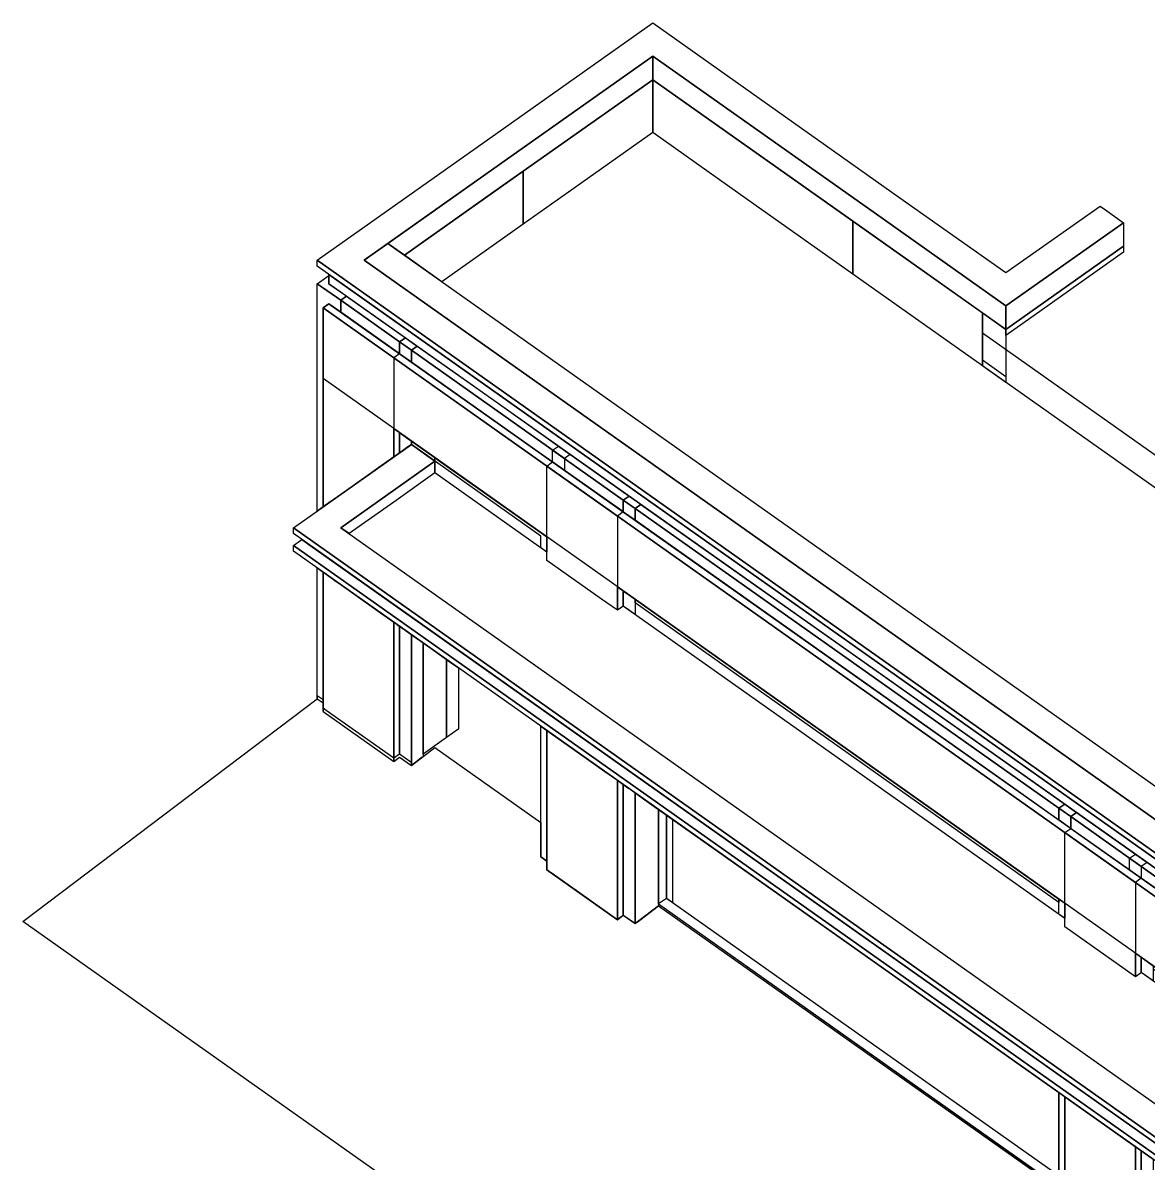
# Model space of a CAD drawing. Extents: x -38785 to -28638, y 2581 to 12867.
# Drawn here: x -38785 to -32026, y 6019 to 12867 of the extents above; entities that cross this region are included whole.
import ezdxf

# ---------------------------------------------------------------- set-up
doc = ezdxf.new("R2010")
doc.units = 0
doc.header["$LTSCALE"] = 1000
doc.header["$MEASUREMENT"] = 0
doc.layers.add('AE-FLOR', color=151, linetype='CONTINUOUS')

msp = doc.modelspace()

# ---------------------------------------------------------------- linework, layer by layer
at = {"layer": 'AE-FLOR', "linetype": 'Continuous'}
for points in [[(-30653.079, 6941.9928), (-37017.04, 11441.9928), (-36062.4458, 12116.9928), (-35001.7857, 12866.9928), (-33516.8614, 11816.9928), (-32880.4653, 11366.9928), (-32315.487, 11766.4928), (-32282.7425, 11743.3389), (-32174.0656, 11666.4928), (-32880.4653, 11166.9928), (-33658.2828, 11716.9928), (-35001.7857, 12666.9928), (-35921.0245, 12016.9928), (-36734.1973, 11441.9928), (-30653.079, 7141.9928)], [(-30653.079, 6941.9928), (-37017.04, 11441.9928), (-36062.4458, 12116.9928), (-35001.7857, 12866.9928), (-33516.8614, 11816.9928), (-32880.4653, 11366.9928), (-32315.487, 11766.4928), (-32282.7425, 11743.3389), (-32174.0656, 11666.4928), (-32880.4653, 11166.9928), (-33658.2828, 11716.9928), (-35001.7857, 12666.9928), (-35921.0245, 12016.9928), (-36734.1973, 11441.9928), (-30653.079, 7141.9928)], [(-30653.079, 6941.9928), (-37017.04, 11441.9928), (-36062.4458, 12116.9928), (-35001.7857, 12866.9928), (-33516.8614, 11816.9928), (-32880.4653, 11366.9928), (-32315.487, 11766.4928), (-32282.7425, 11743.3389), (-32174.0656, 11666.4928), (-32880.4653, 11166.9928), (-33658.2828, 11716.9928), (-35001.7857, 12666.9928), (-35921.0245, 12016.9928), (-36734.1973, 11441.9928), (-30653.079, 7141.9928)], [(-30653.079, 6941.9928), (-37017.04, 11441.9928), (-36062.4458, 12116.9928), (-35001.7857, 12866.9928), (-33516.8614, 11816.9928), (-32880.4653, 11366.9928), (-32315.487, 11766.4928), (-32282.7425, 11743.3389), (-32174.0656, 11666.4928), (-32880.4653, 11166.9928), (-33658.2828, 11716.9928), (-35001.7857, 12666.9928), (-35921.0245, 12016.9928), (-36734.1973, 11441.9928), (-30653.079, 7141.9928)], [(-30653.079, 6941.9928), (-37017.04, 11441.9928), (-36062.4458, 12116.9928), (-35001.7857, 12866.9928), (-33516.8614, 11816.9928), (-32880.4653, 11366.9928), (-32315.487, 11766.4928), (-32282.7425, 11743.3389), (-32174.0656, 11666.4928), (-32880.4653, 11166.9928), (-33658.2828, 11716.9928), (-35001.7857, 12666.9928), (-35921.0245, 12016.9928), (-36734.1973, 11441.9928), (-30653.079, 7141.9928)], [(-32420.8459, 2969.6316), (-38784.8069, 7469.6316), (-37017.0397, 8808.0202), (-37017.0395, 8808.0204), (-36981.6846, 8783.0203), (-36981.6846, 8750.7043), (-36981.6843, 8731.252), (-36557.4202, 8431.252), (-36522.0649, 8458.0198), (-36451.3542, 8408.0198), (-36450.6282, 8407.5344), (-36379.9367, 8461.0555), (-36379.9367, 8462.0905), (-36309.9329, 8515.0908), (-35673.537, 8065.091), (-35673.537, 7858.0199), (-35638.1817, 7833.0199), (-35638.1817, 7781.2522), (-35213.9176, 7481.2522), (-35201.8738, 7490.3707), (-35178.5615, 7508.0205), (-35107.8508, 7458.0205), (-35095.9997, 7466.9931), (-35071.4885, 7485.5506), (-34966.4302, 7565.091), (-32562.2663, 5865.0904)], [(-32420.8459, 2969.6316), (-38784.8069, 7469.6316), (-37017.0397, 8808.0202), (-37017.0395, 8808.0204), (-36981.6846, 8783.0203), (-36981.6846, 8750.7043), (-36981.6843, 8731.252), (-36557.4202, 8431.252), (-36522.0649, 8458.0198), (-36451.3542, 8408.0198), (-36450.6282, 8407.5344), (-36379.9367, 8461.0555), (-36379.9367, 8462.0905), (-36309.9329, 8515.0908), (-35673.537, 8065.091), (-35673.537, 7858.0199), (-35638.1817, 7833.0199), (-35638.1817, 7781.2522), (-35213.9176, 7481.2522), (-35201.8738, 7490.3707), (-35178.5615, 7508.0205), (-35107.8508, 7458.0205), (-35095.9997, 7466.9931), (-35071.4885, 7485.5506), (-34966.4302, 7565.091), (-32562.2663, 5865.0904)], [(-32420.8459, 2969.6316), (-38784.8069, 7469.6316), (-37017.0397, 8808.0202), (-37017.0395, 8808.0204), (-36981.6846, 8783.0203), (-36981.6846, 8750.7043), (-36981.6843, 8731.252), (-36557.4202, 8431.252), (-36522.0649, 8458.0198), (-36451.3542, 8408.0198), (-36450.6282, 8407.5344), (-36379.9367, 8461.0555), (-36379.9367, 8462.0905), (-36309.9329, 8515.0908), (-35673.537, 8065.091), (-35673.537, 7858.0199), (-35638.1817, 7833.0199), (-35638.1817, 7781.2522), (-35213.9176, 7481.2522), (-35201.8738, 7490.3707), (-35178.5615, 7508.0205), (-35107.8508, 7458.0205), (-35095.9997, 7466.9931), (-35071.4885, 7485.5506), (-34966.4302, 7565.091), (-32562.2663, 5865.0904)], [(-32420.8459, 2969.6316), (-38784.8069, 7469.6316), (-37017.0397, 8808.0202), (-37017.0395, 8808.0204), (-36981.6846, 8783.0203), (-36981.6846, 8750.7043), (-36981.6843, 8731.252), (-36557.4202, 8431.252), (-36522.0649, 8458.0198), (-36451.3542, 8408.0198), (-36450.6282, 8407.5344), (-36379.9367, 8461.0555), (-36379.9367, 8462.0905), (-36309.9329, 8515.0908), (-35673.537, 8065.091), (-35673.537, 7858.0199), (-35638.1817, 7833.0199), (-35638.1817, 7781.2522), (-35213.9176, 7481.2522), (-35201.8738, 7490.3707), (-35178.5615, 7508.0205), (-35107.8508, 7458.0205), (-35095.9997, 7466.9931), (-35071.4885, 7485.5506), (-34966.4302, 7565.091), (-32562.2663, 5865.0904)], [(-32420.8459, 2969.6316), (-38784.8069, 7469.6316), (-37017.0397, 8808.0202), (-37017.0395, 8808.0204), (-36981.6846, 8783.0203), (-36981.6846, 8750.7043), (-36981.6843, 8731.252), (-36557.4202, 8431.252), (-36522.0649, 8458.0198), (-36451.3542, 8408.0198), (-36450.6282, 8407.5344), (-36379.9367, 8461.0555), (-36379.9367, 8462.0905), (-36309.9329, 8515.0908), (-35673.537, 8065.091), (-35673.537, 7858.0199), (-35638.1817, 7833.0199), (-35638.1817, 7781.2522), (-35213.9176, 7481.2522), (-35201.8738, 7490.3707), (-35178.5615, 7508.0205), (-35107.8508, 7458.0205), (-35095.9997, 7466.9931), (-35071.4885, 7485.5506), (-34966.4302, 7565.091), (-32562.2663, 5865.0904)]]:
    msp.add_lwpolyline(points, dxfattribs=at)
for points in [[(-36519.2136, 11489.9763), (-36592.7759, 11541.9928), (-35921.0245, 12016.9928), (-35001.7857, 12666.9928), (-35001.7857, 12525.5714), (-35921.0245, 11875.5714), (-36492.7759, 11471.2821)], [(-36519.2136, 11489.9763), (-36592.7759, 11541.9928), (-35921.0245, 12016.9928), (-35001.7857, 12666.9928), (-35001.7857, 12525.5714), (-35921.0245, 11875.5714), (-36492.7759, 11471.2821)], [(-36519.2136, 11489.9763), (-36592.7759, 11541.9928), (-35921.0245, 12016.9928), (-35001.7857, 12666.9928), (-35001.7857, 12525.5714), (-35921.0245, 11875.5714), (-36492.7759, 11471.2821)], [(-36519.2136, 11489.9763), (-36592.7759, 11541.9928), (-35921.0245, 12016.9928), (-35001.7857, 12666.9928), (-35001.7857, 12525.5714), (-35921.0245, 11875.5714), (-36492.7759, 11471.2821)], [(-36519.2136, 11489.9763), (-36592.7759, 11541.9928), (-35921.0245, 12016.9928), (-35001.7857, 12666.9928), (-35001.7857, 12525.5714), (-35921.0245, 11875.5714), (-36492.7759, 11471.2821)], [(-33658.2828, 11575.5714), (-35001.7857, 12525.5714), (-35001.7857, 12666.9928), (-33658.2828, 11716.9928), (-32880.4653, 11166.9928), (-32880.4653, 11025.5714)], [(-33658.2828, 11575.5714), (-35001.7857, 12525.5714), (-35001.7857, 12666.9928), (-33658.2828, 11716.9928), (-32880.4653, 11166.9928), (-32880.4653, 11025.5714)], [(-33658.2828, 11575.5714), (-35001.7857, 12525.5714), (-35001.7857, 12666.9928), (-33658.2828, 11716.9928), (-32880.4653, 11166.9928), (-32880.4653, 11025.5714)], [(-33658.2828, 11575.5714), (-35001.7857, 12525.5714), (-35001.7857, 12666.9928), (-33658.2828, 11716.9928), (-32880.4653, 11166.9928), (-32880.4653, 11025.5714)], [(-33658.2828, 11575.5714), (-35001.7857, 12525.5714), (-35001.7857, 12666.9928), (-33658.2828, 11716.9928), (-32880.4653, 11166.9928), (-32880.4653, 11025.5714)], [(-35779.6014, 11975.5726), (-35001.7857, 12525.5714), (-35001.7854, 12525.5712), (-35779.6029, 11975.5712)], [(-35779.6029, 11975.5712), (-35001.7854, 12525.5712), (-35001.7854, 12207.3802), (-35439.298, 11898.0121), (-35779.6029, 11657.3802)], [(-35779.6029, 11975.5712), (-35001.7854, 12525.5712), (-35001.7854, 12207.3802), (-35439.298, 11898.0121), (-35779.6029, 11657.3802)], [(-35779.6029, 11975.5712), (-35001.7854, 12525.5712), (-35001.7854, 12207.3802), (-35439.298, 11898.0121), (-35779.6029, 11657.3802)], [(-35779.6029, 11975.5712), (-35001.7854, 12525.5712), (-35001.7854, 12207.3802), (-35439.298, 11898.0121), (-35779.6029, 11657.3802)], [(-35779.6029, 11975.5712), (-35001.7854, 12525.5712), (-35001.7854, 12207.3802), (-35439.298, 11898.0121), (-35779.6029, 11657.3802)], [(-34475.8597, 11835.4946), (-35001.7854, 12207.3802), (-35001.7854, 12525.5712), (-33799.7039, 11675.5712), (-33799.7039, 11357.3802)], [(-34475.8597, 11835.4946), (-35001.7854, 12207.3802), (-35001.7854, 12525.5712), (-33799.7039, 11675.5712), (-33799.7039, 11357.3802)], [(-34475.8597, 11835.4946), (-35001.7854, 12207.3802), (-35001.7854, 12525.5712), (-33799.7039, 11675.5712), (-33799.7039, 11357.3802)], [(-34475.8597, 11835.4946), (-35001.7854, 12207.3802), (-35001.7854, 12525.5712), (-33799.7039, 11675.5712), (-33799.7039, 11357.3802)], [(-34475.8597, 11835.4946), (-35001.7854, 12207.3802), (-35001.7854, 12525.5712), (-33799.7039, 11675.5712), (-33799.7039, 11357.3802)], [(-36492.7759, 11471.2821), (-35779.6031, 11975.5714), (-35779.6029, 11975.5712), (-36492.7757, 11471.2819)], [(-36393.8828, 11401.3541), (-36492.7757, 11471.2819), (-35779.6029, 11975.5712), (-35779.6029, 11657.3802), (-36267.7807, 11312.1864)], [(-33703.8107, 11289.5735), (-33799.7039, 11357.3802), (-33799.7039, 11675.5712), (-33021.8864, 11125.5712), (-33021.8864, 10807.3802)], [(-32880.4653, 11166.9928), (-32174.0656, 11666.4928), (-32174.0656, 11525.0714), (-32880.4653, 11025.5714)], [(-32880.4653, 11166.9928), (-32174.0656, 11666.4928), (-32174.0656, 11525.0714), (-32880.4653, 11025.5714)], [(-32880.4653, 11166.9928), (-32174.0656, 11666.4928), (-32174.0656, 11525.0714), (-32880.4653, 11025.5714)], [(-32880.4653, 11166.9928), (-32174.0656, 11666.4928), (-32174.0656, 11525.0714), (-32880.4653, 11025.5714)], [(-32880.4653, 11166.9928), (-32174.0656, 11666.4928), (-32174.0656, 11525.0714), (-32880.4653, 11025.5714)], [(-36734.1974, 11441.9929), (-36592.7761, 11541.9929), (-30511.6577, 7241.9929), (-30653.0791, 7141.9929)], [(-36734.1974, 11441.9929), (-36592.7761, 11541.9929), (-30511.6577, 7241.9929), (-30653.0791, 7141.9929)], [(-36734.1974, 11441.9929), (-36592.7761, 11541.9929), (-30511.6577, 7241.9929), (-30653.0791, 7141.9929)], [(-36734.1974, 11441.9929), (-36592.7761, 11541.9929), (-30511.6577, 7241.9929), (-30653.0791, 7141.9929)], [(-36734.1974, 11441.9929), (-36592.7761, 11541.9929), (-30511.6577, 7241.9929), (-30653.0791, 7141.9929)], [(-32880.4645, 11025.572), (-32174.0656, 11525.0714), (-32174.0655, 11525.0713), (-32880.4652, 11025.5713)], [(-32880.4652, 11025.5713), (-32174.0655, 11525.0713), (-32174.0655, 11489.723), (-32662.5877, 11144.2857), (-32880.4652, 10990.223)], [(-37017.04, 11406.6374), (-37017.04, 11441.9928), (-30653.079, 6941.9928), (-30653.079, 6906.6374)], [(-37017.04, 11406.6374), (-37017.04, 11441.9928), (-30653.079, 6941.9928), (-30653.079, 6906.6374)], [(-37017.04, 11406.6374), (-37017.04, 11441.9928), (-30653.079, 6941.9928), (-30653.079, 6906.6374)], [(-37017.04, 11406.6374), (-37017.04, 11441.9928), (-30653.079, 6941.9928), (-30653.079, 6906.6374)], [(-37017.04, 11406.6374), (-37017.04, 11441.9928), (-30653.079, 6941.9928), (-30653.079, 6906.6374)], [(-37017.0397, 11300.5712), (-36946.3293, 11350.571), (-36946.3293, 11300.5714), (-36844.825, 11228.797), (-36840.263, 11225.5712), (-36875.6184, 11200.5712)], [(-37017.0397, 11300.5712), (-36875.6184, 11200.5712), (-36875.6184, 11129.8605), (-36875.7844, 11129.978), (-36946.3292, 11179.8607), (-36981.6846, 11154.8607), (-36981.6846, 9959.8859), (-37017.0396, 9934.8862), (-37017.0397, 9934.8861)], [(-36946.3293, 11300.5714), (-36946.3293, 11356.6374), (-33619.7456, 9004.3875), (-30653.079, 6906.6374), (-30653.079, 6850.5714)], [(-36946.3293, 11300.5714), (-36946.3293, 11356.6374), (-33619.7456, 9004.3875), (-30653.079, 6906.6374), (-30653.079, 6850.5714)], [(-36946.3293, 11300.5714), (-36946.3293, 11356.6374), (-33619.7456, 9004.3875), (-30653.079, 6906.6374), (-30653.079, 6850.5714)], [(-36946.3293, 11300.5714), (-36946.3293, 11356.6374), (-33619.7456, 9004.3875), (-30653.079, 6906.6374), (-30653.079, 6850.5714)], [(-36946.3293, 11300.5714), (-36946.3293, 11356.6374), (-33619.7456, 9004.3875), (-30653.079, 6906.6374), (-30653.079, 6850.5714)], [(-36981.6846, 11154.8607), (-36946.3292, 11179.8607), (-30723.7894, 6779.8606), (-30759.1448, 6754.8606)], [(-36981.6846, 11154.8607), (-36946.3292, 11179.8607), (-36522.0652, 10879.8607), (-36557.4205, 10854.8607)], [(-36981.6846, 11154.8607), (-36946.3292, 11179.8607), (-30723.7894, 6779.8606), (-30759.1448, 6754.8606)], [(-36981.6846, 11154.8607), (-36946.3292, 11179.8607), (-36522.0652, 10879.8607), (-36557.4205, 10854.8607)], [(-36981.6846, 11154.8607), (-36946.3292, 11179.8607), (-30723.7894, 6779.8606), (-30759.1448, 6754.8606)], [(-36981.6846, 11154.8607), (-36946.3292, 11179.8607), (-36522.0652, 10879.8607), (-36557.4205, 10854.8607)], [(-36981.6846, 11154.8607), (-36946.3292, 11179.8607), (-30723.7894, 6779.8606), (-30759.1448, 6754.8606)], [(-36981.6846, 11154.8607), (-36946.3292, 11179.8607), (-36522.0652, 10879.8607), (-36557.4205, 10854.8607)], [(-36981.6846, 11154.8607), (-36946.3292, 11179.8607), (-30723.7894, 6779.8606), (-30759.1448, 6754.8606)], [(-36981.6846, 11154.8607), (-36946.3292, 11179.8607), (-36522.0652, 10879.8607), (-36557.4205, 10854.8607)], [(-36875.6185, 11200.5713), (-36840.2631, 11225.5713), (-36486.7098, 10975.5713), (-36522.0652, 10950.5713)], [(-36531.7515, 10886.71), (-36863.7788, 11121.4887), (-36875.6185, 11129.8606), (-36875.6185, 11200.5713), (-36522.0652, 10950.5713), (-36522.0652, 10879.8607)], [(-36981.6846, 10730.5966), (-36981.6846, 11154.8607), (-30759.1448, 6754.8606), (-30759.1448, 6330.5965)], [(-36981.6846, 11154.8607), (-36557.4205, 10854.8607), (-36557.4205, 10259.8859), (-36689.5651, 10166.4456), (-36792.5372, 10093.6333), (-36895.2083, 10021.0338), (-36972.8666, 9966.1211), (-36981.6844, 9959.886), (-36981.6846, 9959.8859)], [(-36981.6846, 10730.5966), (-36981.6846, 11154.8607), (-30759.1448, 6754.8606), (-30759.1448, 6330.5965)], [(-36981.6846, 11154.8607), (-36557.4205, 10854.8607), (-36557.4205, 10259.8859), (-36689.5651, 10166.4456), (-36792.5372, 10093.6333), (-36895.2083, 10021.0338), (-36972.8666, 9966.1211), (-36981.6844, 9959.886), (-36981.6846, 9959.8859)], [(-36981.6846, 10730.5966), (-36981.6846, 11154.8607), (-30759.1448, 6754.8606), (-30759.1448, 6330.5965)], [(-36981.6846, 11154.8607), (-36557.4205, 10854.8607), (-36557.4205, 10259.8859), (-36689.5651, 10166.4456), (-36792.5372, 10093.6333), (-36895.2083, 10021.0338), (-36972.8666, 9966.1211), (-36981.6844, 9959.886), (-36981.6846, 9959.8859)], [(-36981.6846, 10730.5966), (-36981.6846, 11154.8607), (-30759.1448, 6754.8606), (-30759.1448, 6330.5965)], [(-36981.6846, 11154.8607), (-36557.4205, 10854.8607), (-36557.4205, 10259.8859), (-36689.5651, 10166.4456), (-36792.5372, 10093.6333), (-36895.2083, 10021.0338), (-36972.8666, 9966.1211), (-36981.6844, 9959.886), (-36981.6846, 9959.8859)], [(-36981.6846, 10730.5966), (-36981.6846, 11154.8607), (-30759.1448, 6754.8606), (-30759.1448, 6330.5965)], [(-36981.6846, 11154.8607), (-36557.4205, 10854.8607), (-36557.4205, 10259.8859), (-36689.5651, 10166.4456), (-36792.5372, 10093.6333), (-36895.2083, 10021.0338), (-36972.8666, 9966.1211), (-36981.6844, 9959.886), (-36981.6846, 9959.8859)], [(-32930.9748, 10743.096), (-33021.8865, 10807.3803), (-33021.8865, 11125.5713), (-32880.4652, 11025.5713), (-32880.4652, 10707.3803)], [(-36522.0652, 10950.5713), (-36486.7098, 10975.5713), (-36427.7842, 10933.9047), (-36415.9991, 10925.5713), (-36451.3545, 10900.5713)], [(-31042.0583, 9407.4303), (-33021.8865, 10807.3803), (-33021.8865, 11005.3632), (-31041.9876, 9605.3632), (-31041.9876, 9407.3803)], [(-36516.0871, 10875.6335), (-36520.1279, 10878.4908), (-36522.0652, 10879.8607), (-36522.0652, 10950.5713), (-36451.3545, 10900.5713), (-36451.3545, 10829.8607)], [(-36451.3545, 10900.5713), (-36415.9991, 10925.5713), (-35956.3797, 10600.5713), (-35496.7603, 10275.5713), (-35532.1156, 10250.5713)], [(-35547.278, 10190.582), (-35549.7933, 10192.3606), (-35646.9321, 10261.0481), (-36451.2661, 10829.7982), (-36451.2946, 10829.8183), (-36451.3351, 10829.847), (-36451.3545, 10829.8607), (-36451.3545, 10900.5713), (-35532.1156, 10250.5713), (-35532.1156, 10179.8606)], [(-33019.7113, 10805.8422), (-33021.8865, 10807.3803), (-33021.8865, 10842.7286), (-32880.4652, 10742.7286), (-32880.4652, 10707.3803)], [(-36557.4205, 10430.5966), (-36545.6222, 10422.2539), (-36528.6145, 10410.2277), (-36522.0652, 10405.5966), (-36522.0652, 10284.8859), (-36530.4451, 10278.9604), (-36541.501, 10271.1427), (-36557.4205, 10259.8859)], [(-36557.4205, 10430.5966), (-36545.6222, 10422.2539), (-36528.6145, 10410.2277), (-36522.0652, 10405.5966), (-36522.0652, 10284.8859), (-36530.4451, 10278.9604), (-36541.501, 10271.1427), (-36557.4205, 10259.8859)], [(-36557.4205, 10430.5966), (-36545.6222, 10422.2539), (-36528.6145, 10410.2277), (-36522.0652, 10405.5966), (-36522.0652, 10284.8859), (-36530.4451, 10278.9604), (-36541.501, 10271.1427), (-36557.4205, 10259.8859)], [(-36557.4205, 10430.5966), (-36545.6222, 10422.2539), (-36528.6145, 10410.2277), (-36522.0652, 10405.5966), (-36522.0652, 10284.8859), (-36530.4451, 10278.9604), (-36541.501, 10271.1427), (-36557.4205, 10259.8859)], [(-36557.4205, 10430.5966), (-36545.6222, 10422.2539), (-36528.6145, 10410.2277), (-36522.0652, 10405.5966), (-36522.0652, 10284.8859), (-36530.4451, 10278.9604), (-36541.501, 10271.1427), (-36557.4205, 10259.8859)], [(-36522.0652, 10405.5966), (-36507.1343, 10395.0389), (-36475.9914, 10373.0176), (-36451.3545, 10355.5966), (-36451.3545, 10334.8859), (-36471.7964, 10320.4313), (-36504.5075, 10297.3011), (-36522.0652, 10284.8859)], [(-35668.5754, 9710.6739), (-35673.537, 9714.1823), (-35673.537, 9784.8859), (-36450.6474, 10334.3859), (-36450.8757, 10334.5473), (-36451.1995, 10334.7763), (-36451.3545, 10334.8859), (-36451.3545, 10355.5966), (-36451.2052, 10355.491), (-36450.8932, 10355.2704), (-36450.6733, 10355.1149), (-36417.0184, 10331.3173), (-35668.3594, 9801.9354), (-35648.9736, 9788.2276), (-35638.1817, 9780.5966), (-35638.1817, 9689.1823)], [(-37158.4618, 9834.8856), (-36451.3545, 10334.8859), (-36444.2835, 10329.886), (-36380.6438, 10284.8859), (-36372.7871, 10279.3304), (-36309.9331, 10234.8859), (-36875.6191, 9834.8856), (-31925.8704, 6334.8862), (-31360.1855, 6734.8858), (-31353.1144, 6729.8858), (-31289.4748, 6684.8858), (-31283.0466, 6680.3403), (-31218.7642, 6634.8858), (-31925.8715, 6134.8855)], [(-37158.4618, 9834.8856), (-36451.3545, 10334.8859), (-36444.2835, 10329.886), (-36380.6438, 10284.8859), (-36372.7871, 10279.3304), (-36309.9331, 10234.8859), (-36875.6191, 9834.8856), (-31925.8704, 6334.8862), (-31360.1855, 6734.8858), (-31353.1144, 6729.8858), (-31289.4748, 6684.8858), (-31283.0466, 6680.3403), (-31218.7642, 6634.8858), (-31925.8715, 6134.8855)], [(-37158.4618, 9834.8856), (-36451.3545, 10334.8859), (-36444.2835, 10329.886), (-36380.6438, 10284.8859), (-36372.7871, 10279.3304), (-36309.9331, 10234.8859), (-36875.6191, 9834.8856), (-31925.8704, 6334.8862), (-31360.1855, 6734.8858), (-31353.1144, 6729.8858), (-31289.4748, 6684.8858), (-31283.0466, 6680.3403), (-31218.7642, 6634.8858), (-31925.8715, 6134.8855)], [(-37158.4618, 9834.8856), (-36451.3545, 10334.8859), (-36444.2835, 10329.886), (-36380.6438, 10284.8859), (-36372.7871, 10279.3304), (-36309.9331, 10234.8859), (-36875.6191, 9834.8856), (-31925.8704, 6334.8862), (-31360.1855, 6734.8858), (-31353.1144, 6729.8858), (-31289.4748, 6684.8858), (-31283.0466, 6680.3403), (-31218.7642, 6634.8858), (-31925.8715, 6134.8855)], [(-37158.4618, 9834.8856), (-36451.3545, 10334.8859), (-36444.2835, 10329.886), (-36380.6438, 10284.8859), (-36372.7871, 10279.3304), (-36309.9331, 10234.8859), (-36875.6191, 9834.8856), (-31925.8704, 6334.8862), (-31360.1855, 6734.8858), (-31353.1144, 6729.8858), (-31289.4748, 6684.8858), (-31283.0466, 6680.3403), (-31218.7642, 6634.8858), (-31925.8715, 6134.8855)], [(-35602.8263, 10300.5713), (-35567.4709, 10325.5713), (-35143.2069, 10025.5713), (-35178.5623, 10000.5713)], [(-35190.1859, 9938.0798), (-35567.309, 10204.7461), (-35602.8263, 10229.8606), (-35602.8263, 10300.5713), (-35178.5623, 10000.5713), (-35178.5623, 9929.8607)], [(-36875.6191, 9834.8856), (-36309.9332, 10234.8859), (-36309.9332, 10164.1824), (-36557.3892, 9989.2044), (-36825.624, 9799.5337)], [(-36875.6191, 9834.8856), (-36309.9332, 10234.8859), (-36309.9332, 10164.1824), (-36557.3892, 9989.2044), (-36825.624, 9799.5337)], [(-36875.6191, 9834.8856), (-36309.9332, 10234.8859), (-36309.9332, 10164.1824), (-36557.3892, 9989.2044), (-36825.624, 9799.5337)], [(-36875.6191, 9834.8856), (-36309.9332, 10234.8859), (-36309.9332, 10164.1824), (-36557.3892, 9989.2044), (-36825.624, 9799.5337)], [(-36875.6191, 9834.8856), (-36309.9332, 10234.8859), (-36309.9332, 10164.1824), (-36557.3892, 9989.2044), (-36825.624, 9799.5337)], [(-36309.6857, 10164.0074), (-36309.9331, 10164.1825), (-36309.9332, 10255.5966), (-36309.8457, 10255.5348), (-35638.1817, 9780.5966), (-35638.1817, 9689.1826)], [(-36309.6857, 10164.0074), (-36309.9331, 10164.1825), (-36309.9332, 10255.5966), (-36309.8457, 10255.5348), (-35638.1817, 9780.5966), (-35638.1817, 9689.1826)], [(-36309.6857, 10164.0074), (-36309.9331, 10164.1825), (-36309.9332, 10255.5966), (-36309.8457, 10255.5348), (-35638.1817, 9780.5966), (-35638.1817, 9689.1826)], [(-36309.6857, 10164.0074), (-36309.9331, 10164.1825), (-36309.9332, 10255.5966), (-36309.8457, 10255.5348), (-35638.1817, 9780.5966), (-35638.1817, 9689.1826)], [(-36309.6857, 10164.0074), (-36309.9331, 10164.1825), (-36309.9332, 10255.5966), (-36309.8457, 10255.5348), (-35638.1817, 9780.5966), (-35638.1817, 9689.1826)], [(-35638.1817, 10204.8607), (-35602.8264, 10229.8607), (-35178.5623, 9929.8607), (-35213.9176, 9904.8607)], [(-35638.1817, 10204.8607), (-35602.8264, 10229.8607), (-35178.5623, 9929.8607), (-35213.9176, 9904.8607)], [(-35638.1817, 10204.8607), (-35602.8264, 10229.8607), (-35178.5623, 9929.8607), (-35213.9176, 9904.8607)], [(-35638.1817, 10204.8607), (-35602.8264, 10229.8607), (-35178.5623, 9929.8607), (-35213.9176, 9904.8607)], [(-35638.1817, 10204.8607), (-35602.8264, 10229.8607), (-35178.5623, 9929.8607), (-35213.9176, 9904.8607)], [(-35309.5252, 9406.7871), (-35638.1817, 9639.1823), (-35638.1817, 10204.8607), (-35213.9176, 9904.8607), (-35213.9176, 9339.1823)], [(-35309.5252, 9406.7871), (-35638.1817, 9639.1823), (-35638.1817, 10204.8607), (-35213.9176, 9904.8607), (-35213.9176, 9339.1823)], [(-35309.5252, 9406.7871), (-35638.1817, 9639.1823), (-35638.1817, 10204.8607), (-35213.9176, 9904.8607), (-35213.9176, 9339.1823)], [(-35309.5252, 9406.7871), (-35638.1817, 9639.1823), (-35638.1817, 10204.8607), (-35213.9176, 9904.8607), (-35213.9176, 9339.1823)], [(-35309.5252, 9406.7871), (-35638.1817, 9639.1823), (-35638.1817, 10204.8607), (-35213.9176, 9904.8607), (-35213.9176, 9339.1823)], [(-35178.5615, 10000.5719), (-35143.2069, 10025.5713), (-35090.1736, 9988.0711), (-35072.4962, 9975.5713), (-35107.8508, 9950.5719)], [(-35113.7705, 9884.0459), (-35176.6242, 9928.4902), (-35178.5615, 9929.8601), (-35178.5615, 10000.5719), (-35107.8508, 9950.5719), (-35107.8508, 9879.8601)], [(-35107.8515, 9950.5713), (-35072.4961, 9975.5713), (-33799.7039, 9075.5713), (-32526.9117, 8175.5713), (-32562.2671, 8150.5713)], [(-35107.8515, 9950.5713), (-35072.4961, 9975.5713), (-33799.7039, 9075.5713), (-32526.9117, 8175.5713), (-32562.2671, 8150.5713)], [(-35107.8515, 9950.5713), (-35072.4961, 9975.5713), (-33799.7039, 9075.5713), (-32526.9117, 8175.5713), (-32562.2671, 8150.5713)], [(-35107.8515, 9950.5713), (-35072.4961, 9975.5713), (-33799.7039, 9075.5713), (-32526.9117, 8175.5713), (-32562.2671, 8150.5713)], [(-35107.8515, 9950.5713), (-35072.4961, 9975.5713), (-33799.7039, 9075.5713), (-32526.9117, 8175.5713), (-32562.2671, 8150.5713)], [(-32880.4651, 8304.8606), (-35107.8515, 9879.8606), (-35107.8515, 9950.5713), (-32562.2671, 8150.5713), (-32562.2671, 8079.8606)], [(-32880.4651, 8304.8606), (-35107.8515, 9879.8606), (-35107.8515, 9950.5713), (-32562.2671, 8150.5713), (-32562.2671, 8079.8606)], [(-32880.4651, 8304.8606), (-35107.8515, 9879.8606), (-35107.8515, 9950.5713), (-32562.2671, 8150.5713), (-32562.2671, 8079.8606)], [(-32880.4651, 8304.8606), (-35107.8515, 9879.8606), (-35107.8515, 9950.5713), (-32562.2671, 8150.5713), (-32562.2671, 8079.8606)], [(-32880.4651, 8304.8606), (-35107.8515, 9879.8606), (-35107.8515, 9950.5713), (-32562.2671, 8150.5713), (-32562.2671, 8079.8606)], [(-37158.4618, 9799.5302), (-37158.4618, 9834.8856), (-31925.8715, 6134.8855), (-31925.8715, 6099.5301)], [(-37158.4618, 9799.5302), (-37158.4618, 9834.8856), (-31925.8715, 6134.8855), (-31925.8715, 6099.5301)], [(-37158.4618, 9799.5302), (-37158.4618, 9834.8856), (-31925.8715, 6134.8855), (-31925.8715, 6099.5301)], [(-37158.4618, 9799.5302), (-37158.4618, 9834.8856), (-31925.8715, 6134.8855), (-31925.8715, 6099.5301)], [(-37158.4618, 9799.5302), (-37158.4618, 9834.8856), (-31925.8715, 6134.8855), (-31925.8715, 6099.5301)], [(-37158.4618, 9728.8195), (-37108.4618, 9764.1749), (-37058.4618, 9728.8195), (-33458.4617, 7183.2351), (-31925.8715, 6099.5301), (-31425.8707, 6453.084), (-31218.7642, 6599.5305), (-31218.7642, 6528.8198), (-31925.8715, 6028.8194)], [(-37158.4618, 9728.8195), (-37108.4618, 9764.1749), (-37058.4618, 9728.8195), (-33458.4617, 7183.2351), (-31925.8715, 6099.5301), (-31425.8707, 6453.084), (-31218.7642, 6599.5305), (-31218.7642, 6528.8198), (-31925.8715, 6028.8194)], [(-37158.4618, 9728.8195), (-37108.4618, 9764.1749), (-37058.4618, 9728.8195), (-33458.4617, 7183.2351), (-31925.8715, 6099.5301), (-31425.8707, 6453.084), (-31218.7642, 6599.5305), (-31218.7642, 6528.8198), (-31925.8715, 6028.8194)], [(-37158.4618, 9728.8195), (-37108.4618, 9764.1749), (-37058.4618, 9728.8195), (-33458.4617, 7183.2351), (-31925.8715, 6099.5301), (-31425.8707, 6453.084), (-31218.7642, 6599.5305), (-31218.7642, 6528.8198), (-31925.8715, 6028.8194)], [(-37158.4618, 9728.8195), (-37108.4618, 9764.1749), (-37058.4618, 9728.8195), (-33458.4617, 7183.2351), (-31925.8715, 6099.5301), (-31425.8707, 6453.084), (-31218.7642, 6599.5305), (-31218.7642, 6528.8198), (-31925.8715, 6028.8194)], [(-37158.4618, 9693.4642), (-37158.4618, 9728.8195), (-31925.8715, 6028.8194), (-31925.8715, 5993.4641)], [(-37158.4618, 9693.4642), (-37158.4618, 9728.8195), (-31925.8715, 6028.8194), (-31925.8715, 5993.4641)], [(-37158.4618, 9693.4642), (-37158.4618, 9728.8195), (-31925.8715, 6028.8194), (-31925.8715, 5993.4641)], [(-37158.4618, 9693.4642), (-37158.4618, 9728.8195), (-31925.8715, 6028.8194), (-31925.8715, 5993.4641)], [(-37158.4618, 9693.4642), (-37158.4618, 9728.8195), (-31925.8715, 6028.8194), (-31925.8715, 5993.4641)], [(-37017.0395, 8825.7044), (-37017.0395, 8808.0204), (-37017.0397, 8808.0202), (-37017.0397, 9593.4637), (-37017.0395, 9593.4636), (-36981.6846, 9568.4638), (-36981.6846, 8800.7047)], [(-36981.6846, 8731.2522), (-36981.6846, 9568.4638), (-36981.6844, 9568.4637), (-36981.6844, 8731.252)], [(-36981.6846, 8731.2522), (-36981.6846, 9568.4638), (-36981.6844, 9568.4637), (-36981.6844, 8731.252)], [(-36981.6846, 8731.2522), (-36981.6846, 9568.4638), (-36981.6844, 9568.4637), (-36981.6844, 8731.252)], [(-36981.6846, 8731.2522), (-36981.6846, 9568.4638), (-36981.6844, 9568.4637), (-36981.6844, 8731.252)], [(-36981.6846, 8731.2522), (-36981.6846, 9568.4638), (-36981.6844, 9568.4637), (-36981.6844, 8731.252)], [(-36963.7567, 8738.0278), (-36981.6843, 8750.7045), (-36981.6844, 9568.4637), (-36969.8548, 9560.0989), (-36897.5396, 9508.9643), (-36892.9386, 9505.7109), (-36825.5439, 9458.0557), (-36637.2699, 9324.9259), (-36557.4205, 9268.4638), (-36557.4205, 8450.7047)], [(-36963.7567, 8738.0278), (-36981.6843, 8750.7045), (-36981.6844, 9568.4637), (-36969.8548, 9560.0989), (-36897.5396, 9508.9643), (-36892.9386, 9505.7109), (-36825.5439, 9458.0557), (-36637.2699, 9324.9259), (-36557.4205, 9268.4638), (-36557.4205, 8450.7047)], [(-36963.7567, 8738.0278), (-36981.6843, 8750.7045), (-36981.6844, 9568.4637), (-36969.8548, 9560.0989), (-36897.5396, 9508.9643), (-36892.9386, 9505.7109), (-36825.5439, 9458.0557), (-36637.2699, 9324.9259), (-36557.4205, 9268.4638), (-36557.4205, 8450.7047)], [(-36963.7567, 8738.0278), (-36981.6843, 8750.7045), (-36981.6844, 9568.4637), (-36969.8548, 9560.0989), (-36897.5396, 9508.9643), (-36892.9386, 9505.7109), (-36825.5439, 9458.0557), (-36637.2699, 9324.9259), (-36557.4205, 9268.4638), (-36557.4205, 8450.7047)], [(-36963.7567, 8738.0278), (-36981.6843, 8750.7045), (-36981.6844, 9568.4637), (-36969.8548, 9560.0989), (-36897.5396, 9508.9643), (-36892.9386, 9505.7109), (-36825.5439, 9458.0557), (-36637.2699, 9324.9259), (-36557.4205, 9268.4638), (-36557.4205, 8450.7047)], [(-35213.9176, 9480.5966), (-35191.8665, 9465.0041), (-35185.1116, 9460.2277), (-35178.5623, 9455.5966), (-35178.5623, 9364.1823), (-35186.5296, 9358.5486), (-35213.9176, 9339.1823)], [(-35213.9176, 9480.5966), (-35191.8665, 9465.0041), (-35185.1116, 9460.2277), (-35178.5623, 9455.5966), (-35178.5623, 9364.1823), (-35186.5296, 9358.5486), (-35213.9176, 9339.1823)], [(-35213.9176, 9480.5966), (-35191.8665, 9465.0041), (-35185.1116, 9460.2277), (-35178.5623, 9455.5966), (-35178.5623, 9364.1823), (-35186.5296, 9358.5486), (-35213.9176, 9339.1823)], [(-35213.9176, 9480.5966), (-35191.8665, 9465.0041), (-35185.1116, 9460.2277), (-35178.5623, 9455.5966), (-35178.5623, 9364.1823), (-35186.5296, 9358.5486), (-35213.9176, 9339.1823)], [(-35213.9176, 9480.5966), (-35191.8665, 9465.0041), (-35185.1116, 9460.2277), (-35178.5623, 9455.5966), (-35178.5623, 9364.1823), (-35186.5296, 9358.5486), (-35213.9176, 9339.1823)], [(-35178.5623, 9364.1827), (-35178.5623, 9455.5966), (-33110.218, 7993.0563), (-32526.9117, 7580.5965), (-32526.9117, 7489.1833)], [(-35178.5623, 9364.1827), (-35178.5623, 9455.5966), (-33110.218, 7993.0563), (-32526.9117, 7580.5965), (-32526.9117, 7489.1833)], [(-35178.5623, 9364.1827), (-35178.5623, 9455.5966), (-33110.218, 7993.0563), (-32526.9117, 7580.5965), (-32526.9117, 7489.1833)], [(-35178.5623, 9364.1827), (-35178.5623, 9455.5966), (-33110.218, 7993.0563), (-32526.9117, 7580.5965), (-32526.9117, 7489.1833)], [(-35178.5623, 9364.1827), (-35178.5623, 9455.5966), (-33110.218, 7993.0563), (-32526.9117, 7580.5965), (-32526.9117, 7489.1833)], [(-35161.1262, 9351.8542), (-35178.5615, 9364.1829), (-35178.5615, 9455.596), (-35163.6306, 9445.0383), (-35153.4735, 9437.8562), (-35107.8508, 9405.596), (-35107.8508, 9314.1829)], [(-35107.8515, 9384.8858), (-35107.8515, 9405.5965), (-35014.6534, 9339.6955), (-32562.2671, 7605.5965), (-32562.2671, 7584.8858)], [(-35107.8515, 9384.8858), (-35107.8515, 9405.5965), (-35014.6534, 9339.6955), (-32562.2671, 7605.5965), (-32562.2671, 7584.8858)], [(-35107.8515, 9384.8858), (-35107.8515, 9405.5965), (-35014.6534, 9339.6955), (-32562.2671, 7605.5965), (-32562.2671, 7584.8858)], [(-35107.8515, 9384.8858), (-35107.8515, 9405.5965), (-35014.6534, 9339.6955), (-32562.2671, 7605.5965), (-32562.2671, 7584.8858)], [(-35107.8515, 9384.8858), (-35107.8515, 9405.5965), (-35014.6534, 9339.6955), (-32562.2671, 7605.5965), (-32562.2671, 7584.8858)], [(-36557.4205, 9268.4638), (-36557.1263, 9268.2558), (-36544.6629, 9259.4428), (-36537.8017, 9254.5912), (-36522.0652, 9243.4638), (-36522.0652, 8475.7043), (-36555.9265, 8451.7607), (-36557.4202, 8450.7045)], [(-36557.4205, 9268.4638), (-36557.4203, 8431.252), (-36557.4205, 8431.2518)], [(-36557.4205, 9268.4638), (-36557.1263, 9268.2558), (-36544.6629, 9259.4428), (-36537.8017, 9254.5912), (-36522.0652, 9243.4638), (-36522.0652, 8475.7043), (-36555.9265, 8451.7607), (-36557.4202, 8450.7045)], [(-36557.4205, 9268.4638), (-36557.4203, 8431.252), (-36557.4205, 8431.2518)], [(-36557.4205, 9268.4638), (-36557.1263, 9268.2558), (-36544.6629, 9259.4428), (-36537.8017, 9254.5912), (-36522.0652, 9243.4638), (-36522.0652, 8475.7043), (-36555.9265, 8451.7607), (-36557.4202, 8450.7045)], [(-36557.4205, 9268.4638), (-36557.4203, 8431.252), (-36557.4205, 8431.2518)], [(-36557.4205, 9268.4638), (-36557.1263, 9268.2558), (-36544.6629, 9259.4428), (-36537.8017, 9254.5912), (-36522.0652, 9243.4638), (-36522.0652, 8475.7043), (-36555.9265, 8451.7607), (-36557.4202, 8450.7045)], [(-36557.4205, 9268.4638), (-36557.4203, 8431.252), (-36557.4205, 8431.2518)], [(-36557.4205, 9268.4638), (-36557.1263, 9268.2558), (-36544.6629, 9259.4428), (-36537.8017, 9254.5912), (-36522.0652, 9243.4638), (-36522.0652, 8475.7043), (-36555.9265, 8451.7607), (-36557.4202, 8450.7045)], [(-36557.4205, 9268.4638), (-36557.4203, 8431.252), (-36557.4205, 8431.2518)], [(-36454.2606, 8427.7596), (-36522.0652, 8475.7047), (-36522.0652, 9243.4638), (-36508.0524, 9233.5553), (-36475.2951, 9210.3924), (-36451.9551, 9193.8885), (-36451.3545, 9193.4638), (-36451.3545, 8425.7047)], [(-36451.3545, 9193.4638), (-36451.3543, 8408.0197), (-36451.3545, 8408.0196)], [(-36450.6716, 8407.537), (-36450.6755, 8407.5398), (-36451.3544, 8408.0199), (-36451.3542, 8408.0198), (-36451.3545, 9193.4638), (-36451.3544, 9193.4637), (-36451.3542, 8408.0198), (-36450.7055, 8407.5611), (-36450.6755, 8407.5398), (-36450.6474, 8407.5199)], [(-36451.3544, 9193.4637), (-36451.3544, 9193.4638), (-36451.2228, 9193.3707), (-36450.8868, 9193.1331), (-36450.6474, 9192.9638)], [(-36450.6474, 9192.9638), (-36436.1246, 9182.6947), (-36408.5056, 9163.1651), (-36379.9367, 9142.9638), (-36379.9367, 8461.0555), (-36383.1553, 8458.6187), (-36385.9678, 8456.4893), (-36450.6474, 8407.5199)], [(-36379.9367, 9142.9638), (-36332.4315, 9109.3725), (-36239.2224, 9043.4638), (-36239.2224, 8575.7044), (-36379.9367, 8476.2044)], [(-36239.2224, 9043.4638), (-36215.5091, 9026.6959), (-36182.0167, 9003.0133), (-36180.9517, 9002.2602), (-36168.5118, 8993.4638), (-36168.5118, 8625.7045), (-36171.4179, 8623.6496), (-36239.2224, 8575.7044)], [(-35668.1012, 7854.1762), (-35673.537, 7858.0199), (-35673.537, 8643.4638), (-35638.1817, 8618.4638), (-35638.1817, 7833.0199)], [(-35605.4811, 7758.1294), (-35623.5416, 7770.9001), (-35638.1817, 7781.2522), (-35638.1817, 8618.4638), (-35482.041, 8508.0557), (-35289.421, 8371.8528), (-35213.9176, 8318.4638), (-35213.9176, 7481.2522)], [(-35605.4811, 7758.1294), (-35623.5416, 7770.9001), (-35638.1817, 7781.2522), (-35638.1817, 8618.4638), (-35482.041, 8508.0557), (-35289.421, 8371.8528), (-35213.9176, 8318.4638), (-35213.9176, 7481.2522)], [(-35605.4811, 7758.1294), (-35623.5416, 7770.9001), (-35638.1817, 7781.2522), (-35638.1817, 8618.4638), (-35482.041, 8508.0557), (-35289.421, 8371.8528), (-35213.9176, 8318.4638), (-35213.9176, 7481.2522)], [(-35605.4811, 7758.1294), (-35623.5416, 7770.9001), (-35638.1817, 7781.2522), (-35638.1817, 8618.4638), (-35482.041, 8508.0557), (-35289.421, 8371.8528), (-35213.9176, 8318.4638), (-35213.9176, 7481.2522)], [(-35605.4811, 7758.1294), (-35623.5416, 7770.9001), (-35638.1817, 7781.2522), (-35638.1817, 8618.4638), (-35482.041, 8508.0557), (-35289.421, 8371.8528), (-35213.9176, 8318.4638), (-35213.9176, 7481.2522)], [(-35213.9176, 8318.4638), (-35201.16, 8309.4428), (-35194.7037, 8304.8775), (-35178.5623, 8293.4638), (-35178.5623, 7508.0199), (-35180.152, 7506.8164), (-35212.6968, 7482.1765), (-35213.9176, 7481.2522)], [(-35213.9176, 8318.4638), (-35201.16, 8309.4428), (-35194.7037, 8304.8775), (-35178.5623, 8293.4638), (-35178.5623, 7508.0199), (-35180.152, 7506.8164), (-35212.6968, 7482.1765), (-35213.9176, 7481.2522)], [(-35213.9176, 8318.4638), (-35201.16, 8309.4428), (-35194.7037, 8304.8775), (-35178.5623, 8293.4638), (-35178.5623, 7508.0199), (-35180.152, 7506.8164), (-35212.6968, 7482.1765), (-35213.9176, 7481.2522)], [(-35213.9176, 8318.4638), (-35201.16, 8309.4428), (-35194.7037, 8304.8775), (-35178.5623, 8293.4638), (-35178.5623, 7508.0199), (-35180.152, 7506.8164), (-35212.6968, 7482.1765), (-35213.9176, 7481.2522)], [(-35213.9176, 8318.4638), (-35201.16, 8309.4428), (-35194.7037, 8304.8775), (-35178.5623, 8293.4638), (-35178.5623, 7508.0199), (-35180.152, 7506.8164), (-35212.6968, 7482.1765), (-35213.9176, 7481.2522)], [(-35178.5623, 8293.4638), (-35178.5615, 8293.4633), (-35178.5615, 7508.0205), (-35178.5623, 7508.0199)], [(-35110.2724, 7459.7328), (-35175.1628, 7505.6173), (-35178.5615, 7508.0205), (-35178.5615, 8293.4633), (-35144.9612, 8269.7043), (-35131.7914, 8260.3918), (-35107.8508, 8243.4633), (-35107.8508, 7458.0205)], [(-35107.8508, 8243.4633), (-35063.4134, 8212.0413), (-34992.7698, 8162.0887), (-34966.4302, 8143.4638), (-34966.4302, 7565.091), (-35093.4294, 7468.9391), (-35102.9943, 7461.6974), (-35107.8508, 7458.0205)], [(-32562.2663, 8150.5718), (-32526.9117, 8175.5713), (-32473.8784, 8138.0711), (-32456.2011, 8125.5713), (-32491.5556, 8100.5718)], [(-32497.4753, 8034.0459), (-32560.329, 8078.4901), (-32562.2663, 8079.86), (-32562.2663, 8150.5718), (-32491.5556, 8100.5718), (-32491.5556, 8029.86)], [(-34966.4301, 8143.4637), (-34919.054, 8109.9637), (-34919.054, 7609.2046), (-34966.4301, 7575.7046)], [(-34919.0538, 7609.2045), (-34919.054, 7609.2046), (-34919.054, 8109.9637), (-34908.8343, 8102.7373), (-34893.7892, 8092.0989), (-34883.6986, 8084.9637), (-34883.6986, 7584.2046)], [(-34919.054, 7609.2046), (-34919.054, 8109.9637), (-33821.0938, 7333.5887), (-33094.5729, 6819.8608), (-33094.57, 6819.8588), (-32562.2663, 6443.4632), (-32562.2663, 5942.704)], [(-32491.5564, 8100.5713), (-32456.2011, 8125.5713), (-32031.9371, 7825.5713), (-32067.2924, 7800.5713)], [(-32102.8097, 7754.9751), (-32479.9327, 8021.6414), (-32491.5564, 8029.8606), (-32491.5564, 8100.5713), (-32067.2924, 7800.5713), (-32067.2924, 7729.8606)], [(-32526.9117, 8004.8606), (-32491.5564, 8029.8606), (-32067.2929, 7729.861), (-32067.2923, 7729.8606), (-32102.6477, 7704.8606)], [(-32526.9117, 8004.8606), (-32491.5564, 8029.8606), (-32067.2929, 7729.861), (-32067.2923, 7729.8606), (-32102.6477, 7704.8606)], [(-32526.9117, 8004.8606), (-32491.5564, 8029.8606), (-32067.2929, 7729.861), (-32067.2923, 7729.8606), (-32102.6477, 7704.8606)], [(-32526.9117, 8004.8606), (-32491.5564, 8029.8606), (-32067.2929, 7729.861), (-32067.2923, 7729.8606), (-32102.6477, 7704.8606)], [(-32526.9117, 8004.8606), (-32491.5564, 8029.8606), (-32067.2929, 7729.861), (-32067.2923, 7729.8606), (-32102.6477, 7704.8606)], [(-32198.2553, 7206.787), (-32526.9117, 7439.1822), (-32526.9117, 8004.8606), (-32102.6477, 7704.8606), (-32102.6477, 7139.1822)], [(-32198.2553, 7206.787), (-32526.9117, 7439.1822), (-32526.9117, 8004.8606), (-32102.6477, 7704.8606), (-32102.6477, 7139.1822)], [(-32198.2553, 7206.787), (-32526.9117, 7439.1822), (-32526.9117, 8004.8606), (-32102.6477, 7704.8606), (-32102.6477, 7139.1822)], [(-32198.2553, 7206.787), (-32526.9117, 7439.1822), (-32526.9117, 8004.8606), (-32102.6477, 7704.8606), (-32102.6477, 7139.1822)], [(-32198.2553, 7206.787), (-32526.9117, 7439.1822), (-32526.9117, 8004.8606), (-32102.6477, 7704.8606), (-32102.6477, 7139.1822)], [(-32138.0031, 7850.5713), (-32102.6477, 7875.5713), (-31643.0283, 7550.5713), (-31183.4088, 7225.5713), (-31218.7642, 7200.5713)], [(-32023.0982, 7698.6106), (-32120.3254, 7767.3606), (-32138.0031, 7779.8606), (-32138.0031, 7850.5713), (-31218.7642, 7200.5713), (-31218.7642, 7129.8606)], [(-32544.831, 7501.8541), (-32562.2663, 7514.1828), (-32562.2663, 7605.596), (-32547.3354, 7595.0383), (-32537.1783, 7587.8561), (-32526.9117, 7580.5965), (-32526.9117, 7489.1833)], [(-34966.4302, 7575.6976), (-34966.4302, 7575.7047), (-32562.2663, 5875.704), (-32562.2663, 5875.697)], [(-34966.4302, 7575.6976), (-34966.4302, 7575.7047), (-32562.2663, 5875.704), (-32562.2663, 5875.697)], [(-34966.4302, 7575.6976), (-34966.4302, 7575.7047), (-32562.2663, 5875.704), (-32562.2663, 5875.697)], [(-34966.4302, 7575.6976), (-34966.4302, 7575.7047), (-32562.2663, 5875.704), (-32562.2663, 5875.697)], [(-34966.4302, 7575.6976), (-34966.4302, 7575.7047), (-32562.2663, 5875.704), (-32562.2663, 5875.697)], [(-32102.6477, 7280.5965), (-32080.5965, 7265.004), (-32073.8416, 7260.2276), (-32067.2923, 7255.5965), (-32067.2923, 7164.1822), (-32075.2596, 7158.5485), (-32102.6477, 7139.1822)], [(-32102.6477, 7280.5965), (-32080.5965, 7265.004), (-32073.8416, 7260.2276), (-32067.2923, 7255.5965), (-32067.2923, 7164.1822), (-32075.2596, 7158.5485), (-32102.6477, 7139.1822)], [(-32102.6477, 7280.5965), (-32080.5965, 7265.004), (-32073.8416, 7260.2276), (-32067.2923, 7255.5965), (-32067.2923, 7164.1822), (-32075.2596, 7158.5485), (-32102.6477, 7139.1822)], [(-32102.6477, 7280.5965), (-32080.5965, 7265.004), (-32073.8416, 7260.2276), (-32067.2923, 7255.5965), (-32067.2923, 7164.1822), (-32075.2596, 7158.5485), (-32102.6477, 7139.1822)], [(-32102.6477, 7280.5965), (-32080.5965, 7265.004), (-32073.8416, 7260.2276), (-32067.2923, 7255.5965), (-32067.2923, 7164.1822), (-32075.2596, 7158.5485), (-32102.6477, 7139.1822)], [(-32067.2923, 7164.1834), (-32067.2923, 7255.5965), (-31360.1847, 6755.5959), (-31360.1847, 6734.8864), (-31410.1795, 6699.5347)], [(-32067.2923, 7164.1834), (-32067.2923, 7255.5965), (-31360.1847, 6755.5959), (-31360.1847, 6734.8864), (-31410.1795, 6699.5347)], [(-32067.2923, 7164.1834), (-32067.2923, 7255.5965), (-31360.1847, 6755.5959), (-31360.1847, 6734.8864), (-31410.1795, 6699.5347)], [(-32067.2923, 7164.1834), (-32067.2923, 7255.5965), (-31360.1847, 6755.5959), (-31360.1847, 6734.8864), (-31410.1795, 6699.5347)], [(-32067.2923, 7164.1834), (-32067.2923, 7255.5965), (-31360.1847, 6755.5959), (-31360.1847, 6734.8864), (-31410.1795, 6699.5347)], [(-32067.2923, 7164.1847), (-32067.2923, 7255.5965), (-31996.58, 7205.5953), (-31996.58, 7114.1835)], [(-31996.5816, 7184.8858), (-31996.5816, 7114.1822), (-32001.5433, 7117.6906), (-32067.2923, 7164.1822), (-32067.2923, 7255.5965), (-32001.7593, 7209.2577), (-31252.419, 6679.3941), (-31218.7642, 6655.5965), (-31218.7642, 6634.8858)], [(-32558.8676, 5655.6172), (-32562.2663, 5658.0204), (-32562.2663, 6443.4632), (-32528.666, 6419.7042), (-32526.9117, 6418.4637), (-32526.9117, 5633.021)], [(-32494.2111, 5558.1293), (-32512.2716, 5570.9), (-32526.9117, 5581.2521), (-32526.9117, 6418.4637), (-32370.7711, 6308.0556), (-32178.151, 6171.8527), (-32102.6477, 6118.4637), (-32102.6477, 5281.2521)], [(-32494.2111, 5558.1293), (-32512.2716, 5570.9), (-32526.9117, 5581.2521), (-32526.9117, 6418.4637), (-32370.7711, 6308.0556), (-32178.151, 6171.8527), (-32102.6477, 6118.4637), (-32102.6477, 5281.2521)], [(-32494.2111, 5558.1293), (-32512.2716, 5570.9), (-32526.9117, 5581.2521), (-32526.9117, 6418.4637), (-32370.7711, 6308.0556), (-32178.151, 6171.8527), (-32102.6477, 6118.4637), (-32102.6477, 5281.2521)], [(-32494.2111, 5558.1293), (-32512.2716, 5570.9), (-32526.9117, 5581.2521), (-32526.9117, 6418.4637), (-32370.7711, 6308.0556), (-32178.151, 6171.8527), (-32102.6477, 6118.4637), (-32102.6477, 5281.2521)], [(-32494.2111, 5558.1293), (-32512.2716, 5570.9), (-32526.9117, 5581.2521), (-32526.9117, 6418.4637), (-32370.7711, 6308.0556), (-32178.151, 6171.8527), (-32102.6477, 6118.4637), (-32102.6477, 5281.2521)], [(-32102.6477, 6118.4637), (-32089.8901, 6109.4428), (-32083.4337, 6104.8775), (-32067.2923, 6093.4637), (-32067.2923, 5308.0199), (-32068.882, 5306.8163), (-32101.4268, 5282.1764), (-32102.6477, 5281.2521)], [(-32102.6477, 6118.4637), (-32089.8901, 6109.4428), (-32083.4337, 6104.8775), (-32067.2923, 6093.4637), (-32067.2923, 5308.0199), (-32068.882, 5306.8163), (-32101.4268, 5282.1764), (-32102.6477, 5281.2521)], [(-32102.6477, 6118.4637), (-32089.8901, 6109.4428), (-32083.4337, 6104.8775), (-32067.2923, 6093.4637), (-32067.2923, 5308.0199), (-32068.882, 5306.8163), (-32101.4268, 5282.1764), (-32102.6477, 5281.2521)], [(-32102.6477, 6118.4637), (-32089.8901, 6109.4428), (-32083.4337, 6104.8775), (-32067.2923, 6093.4637), (-32067.2923, 5308.0199), (-32068.882, 5306.8163), (-32101.4268, 5282.1764), (-32102.6477, 5281.2521)], [(-32102.6477, 6118.4637), (-32089.8901, 6109.4428), (-32083.4337, 6104.8775), (-32067.2923, 6093.4637), (-32067.2923, 5308.0199), (-32068.882, 5306.8163), (-32101.4268, 5282.1764), (-32102.6477, 5281.2521)], [(-32002.192, 5261.9895), (-32067.2923, 5308.0224), (-32067.2923, 6093.4637), (-32052.0612, 6082.6937), (-31996.58, 6043.4626), (-31996.58, 5258.0212)], [(-32067.2923, 5308.0199), (-32067.2923, 6093.4637), (-32022.9213, 6062.0887), (-31996.5816, 6043.4637), (-31996.5816, 5258.0199)]]:
    msp.add_lwpolyline(points, close=True, dxfattribs=at)

doc.saveas('drawing.dxf')
